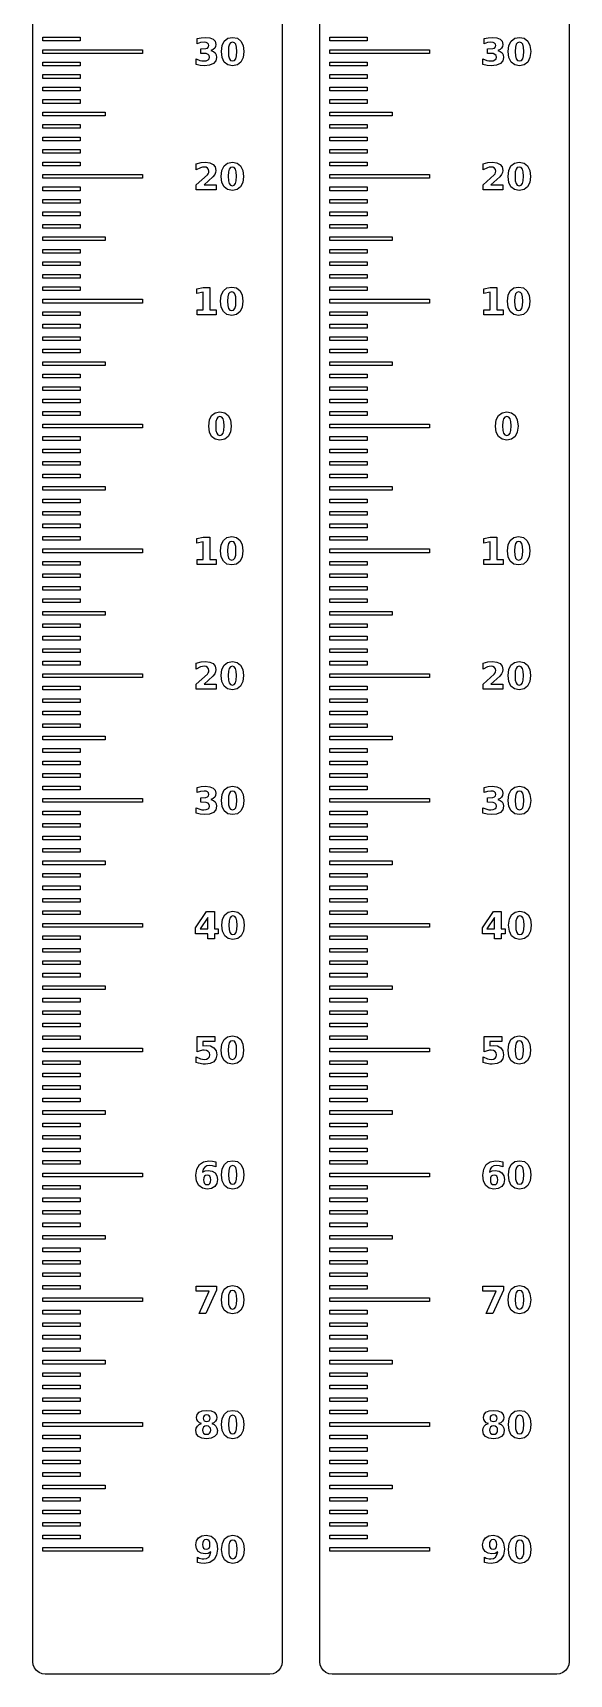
# Model space of a CAD drawing. Header units: millimetres. Extents: x 0 to 280, y 0 to 263.
# Drawn here: x 0 to 43, y 0 to 131.5 of the extents above; entities that cross this region are included whole.
import ezdxf

# ---------------------------------------------------------------- set-up
doc = ezdxf.new("R2010")
doc.units = ezdxf.units.MM
doc.layers.add('CUT', color=1, linetype='Continuous')
doc.layers.add('SCORE', color=3, linetype='Continuous')

msp = doc.modelspace()

# ---------------------------------------------------------------- linework, layer by layer
at = {"layer": 'CUT'}
for points in [[(20, 199), (20, 1), (19.9659, 0.7412), (19.866, 0.5), (19.7071, 0.2929), (19.5, 0.134), (19.2588, 0.0341), (19, 0), (1, 0), (0.7412, 0.0341), (0.5, 0.134), (0.2929, 0.2929), (0.134, 0.5), (0.0341, 0.7412), (0, 1), (0, 199)], [(43, 199), (43, 1), (42.9659, 0.7412), (42.866, 0.5), (42.7071, 0.2929), (42.5, 0.134), (42.2588, 0.0341), (42, 0), (24, 0), (23.7412, 0.0341), (23.5, 0.134), (23.2929, 0.2929), (23.134, 0.5), (23.0341, 0.7412), (23, 1), (23, 199)]]:
    msp.add_lwpolyline(points, dxfattribs=at)
at = {"layer": 'SCORE'}
for points in [[(3.8, 130.85), (0.8, 130.85), (0.8, 131.15), (3.8, 131.15)], [(13.7058, 129.2493), (13.9037, 129.2686), (14.0494, 129.3266), (14.139, 129.4213), (14.1689, 129.5498), (14.1383, 129.6811), (14.0466, 129.7762), (13.895, 129.8338), (13.4597, 129.853), (13.4597, 130.2163), (13.8824, 130.233), (14.0133, 130.2829), (14.0913, 130.3669), (14.1173, 130.4859), (14.092, 130.5973), (14.0161, 130.6804), (13.8943, 130.7321), (13.7306, 130.7493), (13.4555, 130.7184), (13.1784, 130.6279), (13.1784, 131.0409), (13.5094, 131.1112), (13.8319, 131.1346), (14.2043, 131.0996), (14.4694, 130.9945), (14.6283, 130.8194), (14.6813, 130.5735), (14.6559, 130.3991), (14.58, 130.2595), (14.455, 130.1553), (14.2814, 130.0874), (14.4761, 130.0091), (14.6175, 129.8887), (14.704, 129.7282), (14.7328, 129.5291), (14.6705, 129.2429), (14.4834, 129.0346), (14.1775, 128.9077), (13.7573, 128.8654), (13.4194, 128.8926), (13.0847, 128.9741), (13.0847, 129.4091), (13.3987, 129.2896), (13.5536, 129.2594)], [(16.8567, 130.4819), (16.9153, 129.9993), (16.8567, 129.518), (16.6809, 129.1607), (16.3975, 128.9392), (16.0158, 128.8654), (15.633, 128.9392), (15.3492, 129.1607), (15.1734, 129.518), (15.1148, 129.9993), (15.1734, 130.4819), (15.3492, 130.8393), (15.633, 131.0608), (16.0158, 131.1346), (16.3975, 131.0608), (16.6809, 130.8393)], [(16.2736, 129.419), (16.332, 129.6503), (16.3514, 130.004), (16.3322, 130.3534), (16.2745, 130.5815), (16.1714, 130.7073), (16.0158, 130.7493), (15.8603, 130.7073), (15.7566, 130.5815), (15.6982, 130.3534), (15.6788, 130.004), (15.6982, 129.6503), (15.7566, 129.419), (15.8603, 129.2917), (16.0158, 129.2493), (16.1705, 129.2917)], [(26.8, 130.85), (23.8, 130.85), (23.8, 131.15), (26.8, 131.15)], [(36.7058, 129.2493), (36.9037, 129.2686), (37.0494, 129.3266), (37.139, 129.4213), (37.1689, 129.5498), (37.1383, 129.6811), (37.0466, 129.7762), (36.895, 129.8338), (36.4597, 129.853), (36.4597, 130.2163), (36.8824, 130.233), (37.0133, 130.2829), (37.0913, 130.3669), (37.1173, 130.4859), (37.092, 130.5973), (37.0161, 130.6804), (36.8943, 130.7321), (36.7306, 130.7493), (36.4555, 130.7184), (36.1784, 130.6279), (36.1784, 131.0409), (36.5094, 131.1112), (36.8319, 131.1346), (37.2043, 131.0996), (37.4694, 130.9945), (37.6283, 130.8194), (37.6812, 130.5735), (37.6559, 130.3991), (37.58, 130.2595), (37.455, 130.1553), (37.2814, 130.0874), (37.4761, 130.0091), (37.6175, 129.8887), (37.704, 129.7282), (37.7328, 129.5291), (37.6705, 129.2429), (37.4834, 129.0346), (37.1775, 128.9077), (36.7573, 128.8654), (36.4194, 128.8926), (36.0847, 128.9741), (36.0847, 129.4091), (36.3987, 129.2896), (36.5536, 129.2594)], [(39.8567, 130.4819), (39.9153, 129.9993), (39.8567, 129.518), (39.6809, 129.1607), (39.3975, 128.9392), (39.0158, 128.8654), (38.633, 128.9392), (38.3492, 129.1607), (38.1734, 129.518), (38.1148, 129.9993), (38.1734, 130.4819), (38.3492, 130.8393), (38.633, 131.0608), (39.0158, 131.1346), (39.3975, 131.0608), (39.6809, 130.8393)], [(39.2736, 129.419), (39.332, 129.6503), (39.3514, 130.004), (39.3322, 130.3534), (39.2745, 130.5815), (39.1714, 130.7073), (39.0158, 130.7493), (38.8603, 130.7073), (38.7566, 130.5815), (38.6982, 130.3534), (38.6788, 130.004), (38.6982, 129.6503), (38.7566, 129.419), (38.8603, 129.2917), (39.0158, 129.2493), (39.1705, 129.2917)], [(0.8, 129.85), (0.8, 130.15), (8.8, 130.15), (8.8, 129.85)], [(0.8, 128.85), (0.8, 129.15), (3.8, 129.15), (3.8, 128.85)], [(23.8, 129.85), (23.8, 130.15), (31.8, 130.15), (31.8, 129.85)], [(23.8, 128.85), (23.8, 129.15), (26.8, 129.15), (26.8, 128.85)], [(0.8, 127.85), (0.8, 128.15), (3.8, 128.15), (3.8, 127.85)], [(23.8, 127.85), (23.8, 128.15), (26.8, 128.15), (26.8, 127.85)], [(0.8, 126.85), (0.8, 127.15), (3.8, 127.15), (3.8, 126.85)], [(23.8, 126.85), (23.8, 127.15), (26.8, 127.15), (26.8, 126.85)], [(0.8, 125.85), (0.8, 126.15), (3.8, 126.15), (3.8, 125.85)], [(0.8, 124.85), (0.8, 125.15), (5.8, 125.15), (5.8, 124.85)], [(23.8, 125.85), (23.8, 126.15), (26.8, 126.15), (26.8, 125.85)], [(23.8, 124.85), (23.8, 125.15), (28.8, 125.15), (28.8, 124.85)], [(0.8, 123.85), (0.8, 124.15), (3.8, 124.15), (3.8, 123.85)], [(23.8, 123.85), (23.8, 124.15), (26.8, 124.15), (26.8, 123.85)], [(0.8, 122.85), (0.8, 123.15), (3.8, 123.15), (3.8, 122.85)], [(23.8, 122.85), (23.8, 123.15), (26.8, 123.15), (26.8, 122.85)], [(0.8, 121.85), (0.8, 122.15), (3.8, 122.15), (3.8, 121.85)], [(0.8, 121.15), (3.8, 121.15), (3.8, 120.85), (0.8, 120.85)], [(13.1091, 121.0057), (13.4855, 121.1013), (13.8502, 121.1346), (14.1991, 121.0914), (14.4605, 120.9616), (14.6236, 120.7549), (14.678, 120.4798), (14.6549, 120.3071), (14.5856, 120.1465), (14.4424, 119.9659), (13.7302, 119.3224), (14.6925, 119.3224), (14.6925, 118.908), (13.103, 118.908), (13.103, 119.3224), (13.9945, 120.1229), (14.0597, 120.2163), (14.098, 120.3104), (14.1108, 120.408), (14.085, 120.5468), (14.0077, 120.6555), (13.8874, 120.7259), (13.733, 120.7493), (13.5949, 120.7352), (13.4442, 120.693), (13.1091, 120.5252)], [(16.8384, 119.518), (16.6627, 119.1607), (16.3792, 118.9392), (15.9975, 118.8654), (15.6148, 118.9392), (15.3309, 119.1607), (15.1552, 119.518), (15.0966, 119.9993), (15.1552, 120.4819), (15.3309, 120.8393), (15.6148, 121.0608), (15.9975, 121.1346), (16.3792, 121.0608), (16.6627, 120.8393), (16.8384, 120.4819), (16.897, 119.9993)], [(23.8, 121.85), (23.8, 122.15), (26.8, 122.15), (26.8, 121.85)], [(23.8, 121.15), (26.8, 121.15), (26.8, 120.85), (23.8, 120.85)], [(36.1091, 121.0057), (36.4855, 121.1013), (36.8502, 121.1346), (37.1991, 121.0914), (37.4605, 120.9616), (37.6236, 120.7549), (37.678, 120.4798), (37.6549, 120.3071), (37.5856, 120.1465), (37.4424, 119.9659), (36.7302, 119.3224), (37.6925, 119.3224), (37.6925, 118.908), (36.103, 118.908), (36.103, 119.3224), (36.9945, 120.1229), (37.0597, 120.2163), (37.098, 120.3104), (37.1108, 120.408), (37.085, 120.5468), (37.0077, 120.6555), (36.8874, 120.7259), (36.733, 120.7493), (36.5949, 120.7352), (36.4442, 120.693), (36.1091, 120.5252)], [(39.8384, 119.518), (39.6627, 119.1607), (39.3792, 118.9392), (38.9975, 118.8654), (38.6148, 118.9392), (38.3309, 119.1607), (38.1552, 119.518), (38.0966, 119.9993), (38.1552, 120.4819), (38.3309, 120.8393), (38.6148, 121.0608), (38.9975, 121.1346), (39.3792, 121.0608), (39.6627, 120.8393), (39.8384, 120.4819), (39.897, 119.9993)], [(8.8, 120.15), (8.8, 119.85), (0.8, 119.85), (0.8, 120.15)], [(16.3331, 120.004), (16.3139, 120.3534), (16.2563, 120.5815), (16.1531, 120.7073), (15.9975, 120.7493), (15.842, 120.7073), (15.7383, 120.5815), (15.6799, 120.3534), (15.6605, 120.004), (15.6799, 119.6503), (15.7383, 119.419), (15.842, 119.2917), (15.9975, 119.2493), (16.1522, 119.2917), (16.2553, 119.419), (16.3137, 119.6503)], [(31.8, 120.15), (31.8, 119.85), (23.8, 119.85), (23.8, 120.15)], [(39.3331, 120.004), (39.3139, 120.3534), (39.2563, 120.5815), (39.1531, 120.7073), (38.9975, 120.7493), (38.842, 120.7073), (38.7383, 120.5815), (38.6799, 120.3534), (38.6605, 120.004), (38.6799, 119.6503), (38.7383, 119.419), (38.842, 119.2917), (38.9975, 119.2493), (39.1522, 119.2917), (39.2553, 119.419), (39.3137, 119.6503)], [(3.8, 119.15), (3.8, 118.85), (0.8, 118.85), (0.8, 119.15)], [(26.8, 119.15), (26.8, 118.85), (23.8, 118.85), (23.8, 119.15)], [(3.8, 118.15), (3.8, 117.85), (0.8, 117.85), (0.8, 118.15)], [(3.8, 117.15), (3.8, 116.85), (0.8, 116.85), (0.8, 117.15)], [(26.8, 118.15), (26.8, 117.85), (23.8, 117.85), (23.8, 118.15)], [(26.8, 117.15), (26.8, 116.85), (23.8, 116.85), (23.8, 117.15)], [(3.8, 116.15), (3.8, 115.85), (0.8, 115.85), (0.8, 116.15)], [(26.8, 116.15), (26.8, 115.85), (23.8, 115.85), (23.8, 116.15)], [(5.8, 115.15), (5.8, 114.85), (0.8, 114.85), (0.8, 115.15)], [(28.8, 115.15), (28.8, 114.85), (23.8, 114.85), (23.8, 115.15)], [(3.8, 114.15), (3.8, 113.85), (0.8, 113.85), (0.8, 114.15)], [(3.8, 113.15), (3.8, 112.85), (0.8, 112.85), (0.8, 113.15)], [(26.8, 114.15), (26.8, 113.85), (23.8, 113.85), (23.8, 114.15)], [(26.8, 113.15), (26.8, 112.85), (23.8, 112.85), (23.8, 113.15)], [(3.8, 112.15), (3.8, 111.85), (0.8, 111.85), (0.8, 112.15)], [(26.8, 112.15), (26.8, 111.85), (23.8, 111.85), (23.8, 112.15)], [(3.8, 110.85), (0.8, 110.85), (0.8, 111.15), (3.8, 111.15)], [(14.198, 109.2976), (14.6962, 109.2976), (14.6962, 108.908), (13.1667, 108.908), (13.1667, 109.2976), (13.665, 109.2976), (13.665, 110.7113), (13.1536, 110.6059), (13.1536, 110.9898), (13.6617, 111.0952), (14.198, 111.0952)], [(16.3286, 108.9392), (15.9469, 108.8654), (15.5641, 108.9392), (15.2803, 109.1607), (15.1045, 109.518), (15.0459, 109.9993), (15.1045, 110.4819), (15.2803, 110.8393), (15.5641, 111.0608), (15.9469, 111.1346), (16.3286, 111.0608), (16.612, 110.8393), (16.7878, 110.4819), (16.8464, 109.9993), (16.7878, 109.518), (16.612, 109.1607)], [(16.2056, 110.5815), (16.1025, 110.7073), (15.9469, 110.7493), (15.7914, 110.7073), (15.6877, 110.5815), (15.6293, 110.3534), (15.6098, 110.004), (15.6293, 109.6503), (15.6877, 109.419), (15.7914, 109.2917), (15.9469, 109.2493), (16.1016, 109.2917), (16.2047, 109.419), (16.263, 109.6503), (16.2825, 110.004), (16.2633, 110.3534)], [(26.8, 110.85), (23.8, 110.85), (23.8, 111.15), (26.8, 111.15)], [(37.198, 109.2976), (37.6962, 109.2976), (37.6962, 108.908), (36.1667, 108.908), (36.1667, 109.2976), (36.665, 109.2976), (36.665, 110.7113), (36.1536, 110.6059), (36.1536, 110.9898), (36.6617, 111.0952), (37.198, 111.0952)], [(39.3286, 108.9392), (38.9469, 108.8654), (38.5641, 108.9392), (38.2803, 109.1607), (38.1045, 109.518), (38.0459, 109.9993), (38.1045, 110.4819), (38.2803, 110.8393), (38.5641, 111.0608), (38.9469, 111.1346), (39.3286, 111.0608), (39.612, 110.8393), (39.7878, 110.4819), (39.8464, 109.9993), (39.7878, 109.518), (39.612, 109.1607)], [(39.2056, 110.5815), (39.1025, 110.7073), (38.9469, 110.7493), (38.7914, 110.7073), (38.6877, 110.5815), (38.6293, 110.3534), (38.6098, 110.004), (38.6293, 109.6503), (38.6877, 109.419), (38.7914, 109.2917), (38.9469, 109.2493), (39.1016, 109.2917), (39.2047, 109.419), (39.263, 109.6503), (39.2825, 110.004), (39.2633, 110.3534)], [(0.8, 109.85), (0.8, 110.15), (8.8, 110.15), (8.8, 109.85)], [(0.8, 108.85), (0.8, 109.15), (3.8, 109.15), (3.8, 108.85)], [(23.8, 109.85), (23.8, 110.15), (31.8, 110.15), (31.8, 109.85)], [(23.8, 108.85), (23.8, 109.15), (26.8, 109.15), (26.8, 108.85)], [(0.8, 107.85), (0.8, 108.15), (3.8, 108.15), (3.8, 107.85)], [(23.8, 107.85), (23.8, 108.15), (26.8, 108.15), (26.8, 107.85)], [(0.8, 106.85), (0.8, 107.15), (3.8, 107.15), (3.8, 106.85)], [(23.8, 106.85), (23.8, 107.15), (26.8, 107.15), (26.8, 106.85)], [(0.8, 105.85), (0.8, 106.15), (3.8, 106.15), (3.8, 105.85)], [(23.8, 105.85), (23.8, 106.15), (26.8, 106.15), (26.8, 105.85)], [(0.8, 104.85), (0.8, 105.15), (5.8, 105.15), (5.8, 104.85)], [(0.8, 103.85), (0.8, 104.15), (3.8, 104.15), (3.8, 103.85)], [(23.8, 104.85), (23.8, 105.15), (28.8, 105.15), (28.8, 104.85)], [(23.8, 103.85), (23.8, 104.15), (26.8, 104.15), (26.8, 103.85)], [(0.8, 102.85), (0.8, 103.15), (3.8, 103.15), (3.8, 102.85)], [(23.8, 102.85), (23.8, 103.15), (26.8, 103.15), (26.8, 102.85)], [(0.8, 101.85), (0.8, 102.15), (3.8, 102.15), (3.8, 101.85)], [(23.8, 101.85), (23.8, 102.15), (26.8, 102.15), (26.8, 101.85)], [(0.8, 101.15), (3.8, 101.15), (3.8, 100.85), (0.8, 100.85)], [(8.8, 100.15), (8.8, 99.85), (0.8, 99.85), (0.8, 100.15)], [(14.618, 98.9392), (14.3341, 99.1607), (14.1584, 99.518), (14.0998, 99.9993), (14.1584, 100.4819), (14.3341, 100.8393), (14.618, 101.0608), (15.0007, 101.1346), (15.3824, 101.0608), (15.6659, 100.8393), (15.8416, 100.4819), (15.9002, 99.9993), (15.8416, 99.518), (15.6659, 99.1607), (15.3824, 98.9392), (15.0007, 98.8654)], [(15.0007, 100.7493), (14.8452, 100.7073), (14.7415, 100.5815), (14.6831, 100.3534), (14.6637, 100.004), (14.6831, 99.6503), (14.7415, 99.419), (14.8452, 99.2917), (15.0007, 99.2493), (15.1554, 99.2917), (15.2585, 99.419), (15.3169, 99.6503), (15.3363, 100.004), (15.3171, 100.3534), (15.2595, 100.5815), (15.1563, 100.7073)], [(23.8, 101.15), (26.8, 101.15), (26.8, 100.85), (23.8, 100.85)], [(31.8, 100.15), (31.8, 99.85), (23.8, 99.85), (23.8, 100.15)], [(37.618, 98.9392), (37.3341, 99.1607), (37.1584, 99.518), (37.0998, 99.9993), (37.1584, 100.4819), (37.3341, 100.8393), (37.618, 101.0608), (38.0007, 101.1346), (38.3824, 101.0608), (38.6659, 100.8393), (38.8416, 100.4819), (38.9002, 99.9993), (38.8416, 99.518), (38.6659, 99.1607), (38.3824, 98.9392), (38.0007, 98.8654)], [(38.0007, 100.7493), (37.8452, 100.7073), (37.7415, 100.5815), (37.6831, 100.3534), (37.6637, 100.004), (37.6831, 99.6503), (37.7415, 99.419), (37.8452, 99.2917), (38.0007, 99.2493), (38.1554, 99.2917), (38.2585, 99.419), (38.3169, 99.6503), (38.3363, 100.004), (38.3171, 100.3534), (38.2595, 100.5815), (38.1563, 100.7073)], [(3.8, 99.15), (3.8, 98.85), (0.8, 98.85), (0.8, 99.15)], [(26.8, 99.15), (26.8, 98.85), (23.8, 98.85), (23.8, 99.15)], [(3.8, 98.15), (3.8, 97.85), (0.8, 97.85), (0.8, 98.15)], [(26.8, 98.15), (26.8, 97.85), (23.8, 97.85), (23.8, 98.15)], [(3.8, 97.15), (3.8, 96.85), (0.8, 96.85), (0.8, 97.15)], [(3.8, 96.15), (3.8, 95.85), (0.8, 95.85), (0.8, 96.15)], [(26.8, 97.15), (26.8, 96.85), (23.8, 96.85), (23.8, 97.15)], [(26.8, 96.15), (26.8, 95.85), (23.8, 95.85), (23.8, 96.15)], [(5.8, 95.15), (5.8, 94.85), (0.8, 94.85), (0.8, 95.15)], [(28.8, 95.15), (28.8, 94.85), (23.8, 94.85), (23.8, 95.15)], [(3.8, 94.15), (3.8, 93.85), (0.8, 93.85), (0.8, 94.15)], [(26.8, 94.15), (26.8, 93.85), (23.8, 93.85), (23.8, 94.15)], [(3.8, 93.15), (3.8, 92.85), (0.8, 92.85), (0.8, 93.15)], [(3.8, 92.15), (3.8, 91.85), (0.8, 91.85), (0.8, 92.15)], [(26.8, 93.15), (26.8, 92.85), (23.8, 92.85), (23.8, 93.15)], [(26.8, 92.15), (26.8, 91.85), (23.8, 91.85), (23.8, 92.15)], [(3.8, 90.85), (0.8, 90.85), (0.8, 91.15), (3.8, 91.15)], [(13.1667, 89.2976), (13.665, 89.2976), (13.665, 90.7113), (13.1536, 90.6059), (13.1536, 90.9898), (13.6617, 91.0952), (14.198, 91.0952), (14.198, 89.2976), (14.6962, 89.2976), (14.6962, 88.908), (13.1667, 88.908)], [(15.1045, 89.518), (15.0459, 89.9993), (15.1045, 90.4819), (15.2803, 90.8393), (15.5641, 91.0608), (15.9469, 91.1346), (16.3286, 91.0608), (16.612, 90.8393), (16.7878, 90.4819), (16.8464, 89.9993), (16.7878, 89.518), (16.612, 89.1607), (16.3286, 88.9392), (15.9469, 88.8654), (15.5641, 88.9392), (15.2803, 89.1607)], [(15.6877, 90.5815), (15.6293, 90.3534), (15.6098, 90.004), (15.6293, 89.6503), (15.6877, 89.419), (15.7914, 89.2917), (15.9469, 89.2493), (16.1016, 89.2917), (16.2047, 89.419), (16.263, 89.6503), (16.2825, 90.004), (16.2633, 90.3534), (16.2056, 90.5815), (16.1025, 90.7073), (15.9469, 90.7493), (15.7914, 90.7073)], [(26.8, 90.85), (23.8, 90.85), (23.8, 91.15), (26.8, 91.15)], [(36.1667, 89.2976), (36.665, 89.2976), (36.665, 90.7113), (36.1536, 90.6059), (36.1536, 90.9898), (36.6617, 91.0952), (37.198, 91.0952), (37.198, 89.2976), (37.6962, 89.2976), (37.6962, 88.908), (36.1667, 88.908)], [(38.1045, 89.518), (38.0459, 89.9993), (38.1045, 90.4819), (38.2803, 90.8393), (38.5641, 91.0608), (38.9469, 91.1346), (39.3286, 91.0608), (39.612, 90.8393), (39.7878, 90.4819), (39.8464, 89.9993), (39.7878, 89.518), (39.612, 89.1607), (39.3286, 88.9392), (38.9469, 88.8654), (38.5641, 88.9392), (38.2803, 89.1607)], [(38.6877, 90.5815), (38.6293, 90.3534), (38.6098, 90.004), (38.6293, 89.6503), (38.6877, 89.419), (38.7914, 89.2917), (38.9469, 89.2493), (39.1016, 89.2917), (39.2047, 89.419), (39.263, 89.6503), (39.2825, 90.004), (39.2633, 90.3534), (39.2056, 90.5815), (39.1025, 90.7073), (38.9469, 90.7493), (38.7914, 90.7073)], [(0.8, 89.85), (0.8, 90.15), (8.8, 90.15), (8.8, 89.85)], [(23.8, 89.85), (23.8, 90.15), (31.8, 90.15), (31.8, 89.85)], [(0.8, 88.85), (0.8, 89.15), (3.8, 89.15), (3.8, 88.85)], [(0.8, 87.85), (0.8, 88.15), (3.8, 88.15), (3.8, 87.85)], [(23.8, 88.85), (23.8, 89.15), (26.8, 89.15), (26.8, 88.85)], [(23.8, 87.85), (23.8, 88.15), (26.8, 88.15), (26.8, 87.85)], [(0.8, 86.85), (0.8, 87.15), (3.8, 87.15), (3.8, 86.85)], [(23.8, 86.85), (23.8, 87.15), (26.8, 87.15), (26.8, 86.85)], [(0.8, 85.85), (0.8, 86.15), (3.8, 86.15), (3.8, 85.85)], [(23.8, 85.85), (23.8, 86.15), (26.8, 86.15), (26.8, 85.85)], [(0.8, 84.85), (0.8, 85.15), (5.8, 85.15), (5.8, 84.85)], [(23.8, 84.85), (23.8, 85.15), (28.8, 85.15), (28.8, 84.85)], [(0.8, 83.85), (0.8, 84.15), (3.8, 84.15), (3.8, 83.85)], [(0.8, 82.85), (0.8, 83.15), (3.8, 83.15), (3.8, 82.85)], [(23.8, 83.85), (23.8, 84.15), (26.8, 84.15), (26.8, 83.85)], [(23.8, 82.85), (23.8, 83.15), (26.8, 83.15), (26.8, 82.85)], [(0.8, 81.85), (0.8, 82.15), (3.8, 82.15), (3.8, 81.85)], [(23.8, 81.85), (23.8, 82.15), (26.8, 82.15), (26.8, 81.85)], [(0.8, 81.15), (3.8, 81.15), (3.8, 80.85), (0.8, 80.85)], [(14.5856, 80.1465), (14.4424, 79.9659), (13.7302, 79.3224), (14.6925, 79.3224), (14.6925, 78.908), (13.103, 78.908), (13.103, 79.3224), (13.9945, 80.1229), (14.0597, 80.2163), (14.098, 80.3104), (14.1108, 80.408), (14.085, 80.5468), (14.0077, 80.6555), (13.8874, 80.7259), (13.733, 80.7493), (13.5949, 80.7352), (13.4442, 80.693), (13.1091, 80.5252), (13.1091, 81.0057), (13.4855, 81.1013), (13.8502, 81.1346), (14.1991, 81.0914), (14.4605, 80.9616), (14.6236, 80.7549), (14.678, 80.4798), (14.6549, 80.3071)], [(15.1552, 80.4819), (15.3309, 80.8393), (15.6148, 81.0608), (15.9975, 81.1346), (16.3792, 81.0608), (16.6627, 80.8393), (16.8384, 80.4819), (16.897, 79.9993), (16.8384, 79.518), (16.6627, 79.1607), (16.3792, 78.9392), (15.9975, 78.8654), (15.6148, 78.9392), (15.3309, 79.1607), (15.1552, 79.518), (15.0966, 79.9993)], [(15.6605, 80.004), (15.6799, 79.6503), (15.7383, 79.419), (15.842, 79.2917), (15.9975, 79.2493), (16.1522, 79.2917), (16.2553, 79.419), (16.3137, 79.6503), (16.3331, 80.004), (16.3139, 80.3534), (16.2563, 80.5815), (16.1531, 80.7073), (15.9975, 80.7493), (15.842, 80.7073), (15.7383, 80.5815), (15.6799, 80.3534)], [(23.8, 81.15), (26.8, 81.15), (26.8, 80.85), (23.8, 80.85)], [(37.5856, 80.1465), (37.4424, 79.9659), (36.7302, 79.3224), (37.6925, 79.3224), (37.6925, 78.908), (36.103, 78.908), (36.103, 79.3224), (36.9945, 80.1229), (37.0597, 80.2163), (37.098, 80.3104), (37.1108, 80.408), (37.085, 80.5468), (37.0077, 80.6555), (36.8874, 80.7259), (36.733, 80.7493), (36.5949, 80.7352), (36.4442, 80.693), (36.1091, 80.5252), (36.1091, 81.0057), (36.4855, 81.1013), (36.8502, 81.1346), (37.1991, 81.0914), (37.4605, 80.9616), (37.6236, 80.7549), (37.678, 80.4798), (37.6549, 80.3071)], [(38.1552, 80.4819), (38.3309, 80.8393), (38.6148, 81.0608), (38.9975, 81.1346), (39.3792, 81.0608), (39.6627, 80.8393), (39.8384, 80.4819), (39.897, 79.9993), (39.8384, 79.518), (39.6627, 79.1607), (39.3792, 78.9392), (38.9975, 78.8654), (38.6148, 78.9392), (38.3309, 79.1607), (38.1552, 79.518), (38.0966, 79.9993)], [(38.6605, 80.004), (38.6799, 79.6503), (38.7383, 79.419), (38.842, 79.2917), (38.9975, 79.2493), (39.1522, 79.2917), (39.2553, 79.419), (39.3137, 79.6503), (39.3331, 80.004), (39.3139, 80.3534), (39.2563, 80.5815), (39.1531, 80.7073), (38.9975, 80.7493), (38.842, 80.7073), (38.7383, 80.5815), (38.6799, 80.3534)], [(8.8, 80.15), (8.8, 79.85), (0.8, 79.85), (0.8, 80.15)], [(3.8, 79.15), (3.8, 78.85), (0.8, 78.85), (0.8, 79.15)], [(31.8, 80.15), (31.8, 79.85), (23.8, 79.85), (23.8, 80.15)], [(26.8, 79.15), (26.8, 78.85), (23.8, 78.85), (23.8, 79.15)], [(3.8, 78.15), (3.8, 77.85), (0.8, 77.85), (0.8, 78.15)], [(26.8, 78.15), (26.8, 77.85), (23.8, 77.85), (23.8, 78.15)], [(3.8, 77.15), (3.8, 76.85), (0.8, 76.85), (0.8, 77.15)], [(26.8, 77.15), (26.8, 76.85), (23.8, 76.85), (23.8, 77.15)], [(3.8, 76.15), (3.8, 75.85), (0.8, 75.85), (0.8, 76.15)], [(5.8, 75.15), (5.8, 74.85), (0.8, 74.85), (0.8, 75.15)], [(26.8, 76.15), (26.8, 75.85), (23.8, 75.85), (23.8, 76.15)], [(28.8, 75.15), (28.8, 74.85), (23.8, 74.85), (23.8, 75.15)], [(3.8, 74.15), (3.8, 73.85), (0.8, 73.85), (0.8, 74.15)], [(26.8, 74.15), (26.8, 73.85), (23.8, 73.85), (23.8, 74.15)], [(3.8, 73.15), (3.8, 72.85), (0.8, 72.85), (0.8, 73.15)], [(26.8, 73.15), (26.8, 72.85), (23.8, 72.85), (23.8, 73.15)], [(3.8, 72.15), (3.8, 71.85), (0.8, 71.85), (0.8, 72.15)], [(3.8, 70.85), (0.8, 70.85), (0.8, 71.15), (3.8, 71.15)], [(14.0913, 70.3669), (14.1173, 70.4859), (14.092, 70.5973), (14.0161, 70.6804), (13.8943, 70.7321), (13.7306, 70.7493), (13.4555, 70.7184), (13.1784, 70.6279), (13.1784, 71.0409), (13.5094, 71.1112), (13.8319, 71.1346), (14.2043, 71.0996), (14.4694, 70.9945), (14.6283, 70.8194), (14.6813, 70.5735), (14.6559, 70.3991), (14.58, 70.2595), (14.455, 70.1553), (14.2814, 70.0874), (14.4761, 70.0091), (14.6175, 69.8887), (14.704, 69.7282), (14.7328, 69.5291), (14.6705, 69.2429), (14.4834, 69.0346), (14.1775, 68.9077), (13.7573, 68.8654), (13.4194, 68.8926), (13.0847, 68.9741), (13.0847, 69.4091), (13.3987, 69.2896), (13.5536, 69.2594), (13.7058, 69.2493), (13.9037, 69.2686), (14.0494, 69.3266), (14.139, 69.4213), (14.1689, 69.5498), (14.1383, 69.6811), (14.0466, 69.7762), (13.895, 69.8338), (13.4597, 69.853), (13.4597, 70.2163), (13.8824, 70.233), (14.0133, 70.2829)], [(15.633, 71.0608), (16.0158, 71.1346), (16.3975, 71.0608), (16.6809, 70.8393), (16.8567, 70.4819), (16.9153, 69.9993), (16.8567, 69.518), (16.6809, 69.1607), (16.3975, 68.9392), (16.0158, 68.8654), (15.633, 68.9392), (15.3492, 69.1607), (15.1734, 69.518), (15.1148, 69.9993), (15.1734, 70.4819), (15.3492, 70.8393)], [(26.8, 72.15), (26.8, 71.85), (23.8, 71.85), (23.8, 72.15)], [(26.8, 70.85), (23.8, 70.85), (23.8, 71.15), (26.8, 71.15)], [(37.0913, 70.3669), (37.1173, 70.4859), (37.092, 70.5973), (37.0161, 70.6804), (36.8943, 70.7321), (36.7306, 70.7493), (36.4555, 70.7184), (36.1784, 70.6279), (36.1784, 71.0409), (36.5094, 71.1112), (36.8319, 71.1346), (37.2043, 71.0996), (37.4694, 70.9945), (37.6283, 70.8194), (37.6812, 70.5735), (37.6559, 70.3991), (37.58, 70.2595), (37.455, 70.1553), (37.2814, 70.0874), (37.4761, 70.0091), (37.6175, 69.8887), (37.704, 69.7282), (37.7328, 69.5291), (37.6705, 69.2429), (37.4834, 69.0346), (37.1775, 68.9077), (36.7573, 68.8654), (36.4194, 68.8926), (36.0847, 68.9741), (36.0847, 69.4091), (36.3987, 69.2896), (36.5536, 69.2594), (36.7058, 69.2493), (36.9037, 69.2686), (37.0494, 69.3266), (37.139, 69.4213), (37.1689, 69.5498), (37.1383, 69.6811), (37.0466, 69.7762), (36.895, 69.8338), (36.4597, 69.853), (36.4597, 70.2163), (36.8824, 70.233), (37.0133, 70.2829)], [(38.633, 71.0608), (39.0158, 71.1346), (39.3975, 71.0608), (39.6809, 70.8393), (39.8567, 70.4819), (39.9153, 69.9993), (39.8567, 69.518), (39.6809, 69.1607), (39.3975, 68.9392), (39.0158, 68.8654), (38.633, 68.9392), (38.3492, 69.1607), (38.1734, 69.518), (38.1148, 69.9993), (38.1734, 70.4819), (38.3492, 70.8393)], [(0.8, 69.85), (0.8, 70.15), (8.8, 70.15), (8.8, 69.85)], [(15.7566, 69.419), (15.8603, 69.2917), (16.0158, 69.2493), (16.1705, 69.2917), (16.2736, 69.419), (16.332, 69.6503), (16.3514, 70.004), (16.3322, 70.3534), (16.2745, 70.5815), (16.1714, 70.7073), (16.0158, 70.7493), (15.8603, 70.7073), (15.7566, 70.5815), (15.6982, 70.3534), (15.6788, 70.004), (15.6982, 69.6503)], [(23.8, 69.85), (23.8, 70.15), (31.8, 70.15), (31.8, 69.85)], [(38.7566, 69.419), (38.8603, 69.2917), (39.0158, 69.2493), (39.1705, 69.2917), (39.2736, 69.419), (39.332, 69.6503), (39.3514, 70.004), (39.3322, 70.3534), (39.2745, 70.5815), (39.1714, 70.7073), (39.0158, 70.7493), (38.8603, 70.7073), (38.7566, 70.5815), (38.6982, 70.3534), (38.6788, 70.004), (38.6982, 69.6503)], [(0.8, 68.85), (0.8, 69.15), (3.8, 69.15), (3.8, 68.85)], [(23.8, 68.85), (23.8, 69.15), (26.8, 69.15), (26.8, 68.85)], [(0.8, 67.85), (0.8, 68.15), (3.8, 68.15), (3.8, 67.85)], [(0.8, 66.85), (0.8, 67.15), (3.8, 67.15), (3.8, 66.85)], [(23.8, 67.85), (23.8, 68.15), (26.8, 68.15), (26.8, 67.85)], [(23.8, 66.85), (23.8, 67.15), (26.8, 67.15), (26.8, 66.85)], [(0.8, 65.85), (0.8, 66.15), (3.8, 66.15), (3.8, 65.85)], [(23.8, 65.85), (23.8, 66.15), (26.8, 66.15), (26.8, 65.85)], [(0.8, 64.85), (0.8, 65.15), (5.8, 65.15), (5.8, 64.85)], [(23.8, 64.85), (23.8, 65.15), (28.8, 65.15), (28.8, 64.85)], [(0.8, 63.85), (0.8, 64.15), (3.8, 64.15), (3.8, 63.85)], [(0.8, 62.85), (0.8, 63.15), (3.8, 63.15), (3.8, 62.85)], [(23.8, 63.85), (23.8, 64.15), (26.8, 64.15), (26.8, 63.85)], [(23.8, 62.85), (23.8, 63.15), (26.8, 63.15), (26.8, 62.85)], [(0.8, 61.85), (0.8, 62.15), (3.8, 62.15), (3.8, 61.85)], [(23.8, 61.85), (23.8, 62.15), (26.8, 62.15), (26.8, 61.85)], [(0.8, 61.15), (3.8, 61.15), (3.8, 60.85), (0.8, 60.85)], [(14.0213, 58.908), (14.0213, 59.3065), (13.0519, 59.3065), (13.0519, 59.7898), (13.9275, 61.0952), (14.5547, 61.0952), (14.5547, 59.7152), (14.8664, 59.7152), (14.8664, 59.3065), (14.5547, 59.3065), (14.5547, 58.908)], [(13.4034, 59.7152), (14.0213, 59.7152), (14.0213, 60.6307)], [(16.7138, 60.8393), (16.8895, 60.4819), (16.9481, 59.9993), (16.8895, 59.518), (16.7138, 59.1607), (16.4303, 58.9392), (16.0486, 58.8654), (15.6659, 58.9392), (15.382, 59.1607), (15.2063, 59.518), (15.1477, 59.9993), (15.2063, 60.4819), (15.382, 60.8393), (15.6659, 61.0608), (16.0486, 61.1346), (16.4303, 61.0608)], [(16.2033, 59.2917), (16.3064, 59.419), (16.3648, 59.6503), (16.3842, 60.004), (16.365, 60.3534), (16.3073, 60.5815), (16.2042, 60.7073), (16.0486, 60.7493), (15.8931, 60.7073), (15.7894, 60.5815), (15.731, 60.3534), (15.7116, 60.004), (15.731, 59.6503), (15.7894, 59.419), (15.8931, 59.2917), (16.0486, 59.2493)], [(23.8, 61.15), (26.8, 61.15), (26.8, 60.85), (23.8, 60.85)], [(37.0213, 58.908), (37.0213, 59.3065), (36.0519, 59.3065), (36.0519, 59.7898), (36.9275, 61.0952), (37.5547, 61.0952), (37.5547, 59.7152), (37.8664, 59.7152), (37.8664, 59.3065), (37.5547, 59.3065), (37.5547, 58.908)], [(36.4034, 59.7152), (37.0213, 59.7152), (37.0213, 60.6307)], [(39.7137, 60.8393), (39.8895, 60.4819), (39.9481, 59.9993), (39.8895, 59.518), (39.7137, 59.1607), (39.4303, 58.9392), (39.0486, 58.8654), (38.6659, 58.9392), (38.382, 59.1607), (38.2062, 59.518), (38.1477, 59.9993), (38.2062, 60.4819), (38.382, 60.8393), (38.6659, 61.0608), (39.0486, 61.1346), (39.4303, 61.0608)], [(39.2033, 59.2917), (39.3064, 59.419), (39.3648, 59.6503), (39.3842, 60.004), (39.365, 60.3534), (39.3073, 60.5815), (39.2042, 60.7073), (39.0486, 60.7493), (38.8931, 60.7073), (38.7894, 60.5815), (38.731, 60.3534), (38.7116, 60.004), (38.731, 59.6503), (38.7894, 59.419), (38.8931, 59.2917), (39.0486, 59.2493)], [(8.8, 60.15), (8.8, 59.85), (0.8, 59.85), (0.8, 60.15)], [(31.8, 60.15), (31.8, 59.85), (23.8, 59.85), (23.8, 60.15)], [(3.8, 59.15), (3.8, 58.85), (0.8, 58.85), (0.8, 59.15)], [(3.8, 58.15), (3.8, 57.85), (0.8, 57.85), (0.8, 58.15)], [(26.8, 59.15), (26.8, 58.85), (23.8, 58.85), (23.8, 59.15)], [(26.8, 58.15), (26.8, 57.85), (23.8, 57.85), (23.8, 58.15)], [(3.8, 57.15), (3.8, 56.85), (0.8, 56.85), (0.8, 57.15)], [(26.8, 57.15), (26.8, 56.85), (23.8, 56.85), (23.8, 57.15)], [(3.8, 56.15), (3.8, 55.85), (0.8, 55.85), (0.8, 56.15)], [(26.8, 56.15), (26.8, 55.85), (23.8, 55.85), (23.8, 56.15)], [(5.8, 55.15), (5.8, 54.85), (0.8, 54.85), (0.8, 55.15)], [(3.8, 54.15), (3.8, 53.85), (0.8, 53.85), (0.8, 54.15)], [(28.8, 55.15), (28.8, 54.85), (23.8, 54.85), (23.8, 55.15)], [(26.8, 54.15), (26.8, 53.85), (23.8, 53.85), (23.8, 54.15)], [(3.8, 53.15), (3.8, 52.85), (0.8, 52.85), (0.8, 53.15)], [(26.8, 53.15), (26.8, 52.85), (23.8, 52.85), (23.8, 53.15)], [(3.8, 52.15), (3.8, 51.85), (0.8, 51.85), (0.8, 52.15)], [(26.8, 52.15), (26.8, 51.85), (23.8, 51.85), (23.8, 52.15)], [(3.8, 50.85), (0.8, 50.85), (0.8, 51.15), (3.8, 51.15)], [(0.8, 49.85), (0.8, 50.15), (8.8, 50.15), (8.8, 49.85)], [(13.3396, 49.9218), (13.1864, 49.8648), (13.1864, 51.0952), (14.5884, 51.0952), (14.5884, 50.6804), (13.6364, 50.6804), (13.6364, 50.342), (13.9013, 50.379), (14.2568, 50.3289), (14.5237, 50.1788), (14.6907, 49.9394), (14.7464, 49.6215), (14.6858, 49.3054), (14.5041, 49.066), (14.2146, 48.9155), (13.8309, 48.8654), (13.6458, 48.8744), (13.2807, 48.9468), (13.1002, 49.0107), (13.1002, 49.4546), (13.4391, 49.3004), (13.5949, 49.2621), (13.7419, 49.2493), (13.9249, 49.2744), (14.0644, 49.3496), (14.153, 49.4677), (14.1825, 49.6215), (14.153, 49.7761), (14.0644, 49.8938), (13.9249, 49.9687), (13.7419, 49.9937), (13.616, 49.9857)], [(16.8413, 50.4819), (16.8998, 49.9993), (16.8413, 49.518), (16.6655, 49.1607), (16.382, 48.9392), (16.0003, 48.8654), (15.6176, 48.9392), (15.3338, 49.1607), (15.158, 49.518), (15.0994, 49.9993), (15.158, 50.4819), (15.3338, 50.8393), (15.6176, 51.0608), (16.0003, 51.1346), (16.382, 51.0608), (16.6655, 50.8393)], [(16.2581, 49.419), (16.3165, 49.6503), (16.3359, 50.004), (16.3167, 50.3534), (16.2591, 50.5815), (16.1559, 50.7073), (16.0003, 50.7493), (15.8448, 50.7073), (15.7411, 50.5815), (15.6827, 50.3534), (15.6633, 50.004), (15.6827, 49.6503), (15.7411, 49.419), (15.8448, 49.2917), (16.0003, 49.2493), (16.155, 49.2917)], [(26.8, 50.85), (23.8, 50.85), (23.8, 51.15), (26.8, 51.15)], [(23.8, 49.85), (23.8, 50.15), (31.8, 50.15), (31.8, 49.85)], [(36.3396, 49.9218), (36.1864, 49.8648), (36.1864, 51.0952), (37.5884, 51.0952), (37.5884, 50.6804), (36.6364, 50.6804), (36.6364, 50.342), (36.9012, 50.379), (37.2568, 50.3289), (37.5237, 50.1788), (37.6907, 49.9394), (37.7464, 49.6215), (37.6858, 49.3054), (37.5041, 49.066), (37.2146, 48.9155), (36.8309, 48.8654), (36.6458, 48.8744), (36.2807, 48.9468), (36.1002, 49.0107), (36.1002, 49.4546), (36.4391, 49.3004), (36.5949, 49.2621), (36.7419, 49.2493), (36.9249, 49.2744), (37.0644, 49.3496), (37.153, 49.4677), (37.1825, 49.6215), (37.153, 49.7761), (37.0644, 49.8938), (36.9249, 49.9687), (36.7419, 49.9937), (36.616, 49.9857)], [(39.8413, 50.4819), (39.8998, 49.9993), (39.8413, 49.518), (39.6655, 49.1607), (39.382, 48.9392), (39.0003, 48.8654), (38.6176, 48.9392), (38.3338, 49.1607), (38.158, 49.518), (38.0994, 49.9993), (38.158, 50.4819), (38.3338, 50.8393), (38.6176, 51.0608), (39.0003, 51.1346), (39.382, 51.0608), (39.6655, 50.8393)], [(39.2581, 49.419), (39.3165, 49.6503), (39.3359, 50.004), (39.3167, 50.3534), (39.2591, 50.5815), (39.1559, 50.7073), (39.0003, 50.7493), (38.8448, 50.7073), (38.7411, 50.5815), (38.6827, 50.3534), (38.6633, 50.004), (38.6827, 49.6503), (38.7411, 49.419), (38.8448, 49.2917), (39.0003, 49.2493), (39.155, 49.2917)], [(0.8, 48.85), (0.8, 49.15), (3.8, 49.15), (3.8, 48.85)], [(23.8, 48.85), (23.8, 49.15), (26.8, 49.15), (26.8, 48.85)], [(0.8, 47.85), (0.8, 48.15), (3.8, 48.15), (3.8, 47.85)], [(23.8, 47.85), (23.8, 48.15), (26.8, 48.15), (26.8, 47.85)], [(0.8, 46.85), (0.8, 47.15), (3.8, 47.15), (3.8, 46.85)], [(0.8, 45.85), (0.8, 46.15), (3.8, 46.15), (3.8, 45.85)], [(23.8, 46.85), (23.8, 47.15), (26.8, 47.15), (26.8, 46.85)], [(23.8, 45.85), (23.8, 46.15), (26.8, 46.15), (26.8, 45.85)], [(0.8, 44.85), (0.8, 45.15), (5.8, 45.15), (5.8, 44.85)], [(23.8, 44.85), (23.8, 45.15), (28.8, 45.15), (28.8, 44.85)], [(0.8, 43.85), (0.8, 44.15), (3.8, 44.15), (3.8, 43.85)], [(23.8, 43.85), (23.8, 44.15), (26.8, 44.15), (26.8, 43.85)], [(0.8, 42.85), (0.8, 43.15), (3.8, 43.15), (3.8, 42.85)], [(0.8, 41.85), (0.8, 42.15), (3.8, 42.15), (3.8, 41.85)], [(23.8, 42.85), (23.8, 43.15), (26.8, 43.15), (26.8, 42.85)], [(23.8, 41.85), (23.8, 42.15), (26.8, 42.15), (26.8, 41.85)], [(0.8, 41.15), (3.8, 41.15), (3.8, 40.85), (0.8, 40.85)], [(13.7791, 40.6223), (13.6678, 40.4487), (13.6151, 40.2074), (13.8241, 40.3148), (14.0707, 40.3509), (14.3735, 40.3018), (14.6116, 40.1545), (14.766, 39.928), (14.8174, 39.6407), (14.7599, 39.3241), (14.5873, 39.0773), (14.3183, 38.9184), (13.9709, 38.8654), (13.5928, 38.9373), (13.3109, 39.1532), (13.1358, 39.5016), (13.0774, 39.9702), (13.1457, 40.4541), (13.3507, 40.822), (13.6746, 41.0543), (14.0998, 41.1318), (14.3927, 41.1084), (14.674, 41.038), (14.674, 40.6335), (14.4115, 40.731), (14.1715, 40.7624), (13.9475, 40.7274)], [(16.6882, 39.1607), (16.4047, 38.9392), (16.023, 38.8654), (15.6403, 38.9392), (15.3565, 39.1607), (15.1807, 39.518), (15.1221, 39.9993), (15.1807, 40.4819), (15.3565, 40.8393), (15.6403, 41.0608), (16.023, 41.1346), (16.4047, 41.0608), (16.6882, 40.8393), (16.864, 40.4819), (16.9226, 39.9993), (16.864, 39.518)], [(23.8, 41.15), (26.8, 41.15), (26.8, 40.85), (23.8, 40.85)], [(36.7791, 40.6223), (36.6678, 40.4487), (36.6151, 40.2074), (36.8241, 40.3148), (37.0707, 40.3509), (37.3735, 40.3018), (37.6116, 40.1545), (37.766, 39.928), (37.8174, 39.6407), (37.7599, 39.3241), (37.5873, 39.0773), (37.3183, 38.9184), (36.9709, 38.8654), (36.5928, 38.9373), (36.3109, 39.1532), (36.1358, 39.5016), (36.0774, 39.9702), (36.1457, 40.4541), (36.3507, 40.822), (36.6746, 41.0543), (37.0998, 41.1318), (37.3927, 41.1084), (37.674, 41.038), (37.674, 40.6335), (37.4115, 40.731), (37.1715, 40.7624), (36.9475, 40.7274)], [(39.6882, 39.1607), (39.4047, 38.9392), (39.023, 38.8654), (38.6403, 38.9392), (38.3565, 39.1607), (38.1807, 39.518), (38.1221, 39.9993), (38.1807, 40.4819), (38.3565, 40.8393), (38.6403, 41.0608), (39.023, 41.1346), (39.4047, 41.0608), (39.6882, 40.8393), (39.864, 40.4819), (39.9226, 39.9993), (39.864, 39.518)], [(8.8, 40.15), (8.8, 39.85), (0.8, 39.85), (0.8, 40.15)], [(13.977, 39.9876), (13.8473, 39.9636), (13.7548, 39.8915), (13.6992, 39.7717), (13.6807, 39.6037), (13.6992, 39.4359), (13.7548, 39.3159), (13.8473, 39.2441), (13.977, 39.2202), (14.1073, 39.2441), (14.2001, 39.3159), (14.2556, 39.4359), (14.2741, 39.6037), (14.2556, 39.7717), (14.2001, 39.8915), (14.1073, 39.9636)], [(16.3395, 40.3534), (16.2818, 40.5815), (16.1787, 40.7073), (16.023, 40.7493), (15.8675, 40.7073), (15.7638, 40.5815), (15.7055, 40.3534), (15.686, 40.004), (15.7055, 39.6503), (15.7638, 39.419), (15.8675, 39.2917), (16.023, 39.2493), (16.1777, 39.2917), (16.2809, 39.419), (16.3392, 39.6503), (16.3587, 40.004)], [(31.8, 40.15), (31.8, 39.85), (23.8, 39.85), (23.8, 40.15)], [(36.977, 39.9876), (36.8473, 39.9636), (36.7548, 39.8915), (36.6992, 39.7717), (36.6807, 39.6037), (36.6992, 39.4359), (36.7548, 39.3159), (36.8473, 39.2441), (36.977, 39.2202), (37.1073, 39.2441), (37.2001, 39.3159), (37.2556, 39.4359), (37.2741, 39.6037), (37.2556, 39.7717), (37.2001, 39.8915), (37.1073, 39.9636)], [(39.3395, 40.3534), (39.2818, 40.5815), (39.1787, 40.7073), (39.023, 40.7493), (38.8675, 40.7073), (38.7638, 40.5815), (38.7055, 40.3534), (38.686, 40.004), (38.7055, 39.6503), (38.7638, 39.419), (38.8675, 39.2917), (39.023, 39.2493), (39.1777, 39.2917), (39.2809, 39.419), (39.3392, 39.6503), (39.3587, 40.004)], [(3.8, 39.15), (3.8, 38.85), (0.8, 38.85), (0.8, 39.15)], [(3.8, 38.15), (3.8, 37.85), (0.8, 37.85), (0.8, 38.15)], [(26.8, 39.15), (26.8, 38.85), (23.8, 38.85), (23.8, 39.15)], [(26.8, 38.15), (26.8, 37.85), (23.8, 37.85), (23.8, 38.15)], [(3.8, 37.15), (3.8, 36.85), (0.8, 36.85), (0.8, 37.15)], [(26.8, 37.15), (26.8, 36.85), (23.8, 36.85), (23.8, 37.15)], [(3.8, 36.15), (3.8, 35.85), (0.8, 35.85), (0.8, 36.15)], [(26.8, 36.15), (26.8, 35.85), (23.8, 35.85), (23.8, 36.15)], [(5.8, 35.15), (5.8, 34.85), (0.8, 34.85), (0.8, 35.15)], [(28.8, 35.15), (28.8, 34.85), (23.8, 34.85), (23.8, 35.15)], [(3.8, 34.15), (3.8, 33.85), (0.8, 33.85), (0.8, 34.15)], [(3.8, 33.15), (3.8, 32.85), (0.8, 32.85), (0.8, 33.15)], [(26.8, 34.15), (26.8, 33.85), (23.8, 33.85), (23.8, 34.15)], [(26.8, 33.15), (26.8, 32.85), (23.8, 32.85), (23.8, 33.15)], [(3.8, 32.15), (3.8, 31.85), (0.8, 31.85), (0.8, 32.15)], [(26.8, 32.15), (26.8, 31.85), (23.8, 31.85), (23.8, 32.15)], [(3.8, 30.85), (0.8, 30.85), (0.8, 31.15), (3.8, 31.15)], [(13.0847, 30.6804), (13.0847, 31.0952), (14.7328, 31.0952), (14.7328, 30.7774), (13.8802, 28.908), (13.3308, 28.908), (14.138, 30.6804)], [(16.3975, 28.9392), (16.0158, 28.8654), (15.633, 28.9392), (15.3492, 29.1607), (15.1734, 29.518), (15.1148, 29.9993), (15.1734, 30.4819), (15.3492, 30.8393), (15.633, 31.0608), (16.0158, 31.1346), (16.3975, 31.0608), (16.6809, 30.8393), (16.8567, 30.4819), (16.9153, 29.9993), (16.8567, 29.518), (16.6809, 29.1607)], [(16.2745, 30.5815), (16.1714, 30.7073), (16.0158, 30.7493), (15.8603, 30.7073), (15.7566, 30.5815), (15.6982, 30.3534), (15.6788, 30.004), (15.6982, 29.6503), (15.7566, 29.419), (15.8603, 29.2917), (16.0158, 29.2493), (16.1705, 29.2917), (16.2736, 29.419), (16.332, 29.6503), (16.3514, 30.004), (16.3322, 30.3534)], [(26.8, 30.85), (23.8, 30.85), (23.8, 31.15), (26.8, 31.15)], [(36.0847, 30.6804), (36.0847, 31.0952), (37.7328, 31.0952), (37.7328, 30.7774), (36.8802, 28.908), (36.3308, 28.908), (37.138, 30.6804)], [(39.3975, 28.9392), (39.0158, 28.8654), (38.633, 28.9392), (38.3492, 29.1607), (38.1734, 29.518), (38.1148, 29.9993), (38.1734, 30.4819), (38.3492, 30.8393), (38.633, 31.0608), (39.0158, 31.1346), (39.3975, 31.0608), (39.6809, 30.8393), (39.8567, 30.4819), (39.9153, 29.9993), (39.8567, 29.518), (39.6809, 29.1607)], [(39.2745, 30.5815), (39.1714, 30.7073), (39.0158, 30.7493), (38.8603, 30.7073), (38.7566, 30.5815), (38.6982, 30.3534), (38.6788, 30.004), (38.6982, 29.6503), (38.7566, 29.419), (38.8603, 29.2917), (39.0158, 29.2493), (39.1705, 29.2917), (39.2736, 29.419), (39.332, 29.6503), (39.3514, 30.004), (39.3322, 30.3534)], [(0.8, 29.85), (0.8, 30.15), (8.8, 30.15), (8.8, 29.85)], [(0.8, 28.85), (0.8, 29.15), (3.8, 29.15), (3.8, 28.85)], [(23.8, 29.85), (23.8, 30.15), (31.8, 30.15), (31.8, 29.85)], [(23.8, 28.85), (23.8, 29.15), (26.8, 29.15), (26.8, 28.85)], [(0.8, 27.85), (0.8, 28.15), (3.8, 28.15), (3.8, 27.85)], [(23.8, 27.85), (23.8, 28.15), (26.8, 28.15), (26.8, 27.85)], [(0.8, 26.85), (0.8, 27.15), (3.8, 27.15), (3.8, 26.85)], [(23.8, 26.85), (23.8, 27.15), (26.8, 27.15), (26.8, 26.85)], [(0.8, 25.85), (0.8, 26.15), (3.8, 26.15), (3.8, 25.85)], [(0.8, 24.85), (0.8, 25.15), (5.8, 25.15), (5.8, 24.85)], [(23.8, 25.85), (23.8, 26.15), (26.8, 26.15), (26.8, 25.85)], [(23.8, 24.85), (23.8, 25.15), (28.8, 25.15), (28.8, 24.85)], [(0.8, 23.85), (0.8, 24.15), (3.8, 24.15), (3.8, 23.85)], [(23.8, 23.85), (23.8, 24.15), (26.8, 24.15), (26.8, 23.85)], [(0.8, 22.85), (0.8, 23.15), (3.8, 23.15), (3.8, 22.85)], [(23.8, 22.85), (23.8, 23.15), (26.8, 23.15), (26.8, 22.85)], [(0.8, 21.85), (0.8, 22.15), (3.8, 22.15), (3.8, 21.85)], [(0.8, 21.15), (3.8, 21.15), (3.8, 20.85), (0.8, 20.85)], [(13.3305, 20.9893), (13.5855, 21.0983), (13.9371, 21.1346), (14.2864, 21.0985), (14.5404, 20.9902), (14.6954, 20.8125), (14.7471, 20.5679), (14.7217, 20.3971), (14.6454, 20.2571), (14.5193, 20.1488), (14.3445, 20.0724), (14.5398, 19.9918), (14.6805, 19.8727), (14.7656, 19.7163), (14.794, 19.5235), (14.74, 19.2379), (14.5779, 19.0318), (14.3096, 18.907), (13.9371, 18.8654), (13.5632, 18.907), (13.2935, 19.0318), (13.1304, 19.2379), (13.076, 19.5235), (13.1044, 19.7163), (13.1895, 19.8727), (13.3302, 19.9918), (13.5255, 20.0724), (13.3508, 20.1488), (13.2251, 20.2571), (13.1495, 20.3971), (13.1243, 20.5679), (13.1759, 20.8115)], [(15.1821, 19.518), (15.1235, 19.9993), (15.1821, 20.4819), (15.3579, 20.8393), (15.6417, 21.0608), (16.0245, 21.1346), (16.4061, 21.0608), (16.6896, 20.8393), (16.8654, 20.4819), (16.924, 19.9993), (16.8654, 19.518), (16.6896, 19.1607), (16.4061, 18.9392), (16.0245, 18.8654), (15.6417, 18.9392), (15.3579, 19.1607)], [(23.8, 21.85), (23.8, 22.15), (26.8, 22.15), (26.8, 21.85)], [(23.8, 21.15), (26.8, 21.15), (26.8, 20.85), (23.8, 20.85)], [(36.3305, 20.9893), (36.5855, 21.0983), (36.9371, 21.1346), (37.2864, 21.0985), (37.5404, 20.9902), (37.6954, 20.8125), (37.7471, 20.5679), (37.7217, 20.3971), (37.6454, 20.2571), (37.5193, 20.1488), (37.3445, 20.0724), (37.5398, 19.9918), (37.6805, 19.8727), (37.7656, 19.7163), (37.794, 19.5235), (37.74, 19.2379), (37.5779, 19.0318), (37.3096, 18.907), (36.9371, 18.8654), (36.5632, 18.907), (36.2935, 19.0318), (36.1304, 19.2379), (36.076, 19.5235), (36.1044, 19.7163), (36.1895, 19.8727), (36.3302, 19.9918), (36.5255, 20.0724), (36.3508, 20.1488), (36.2251, 20.2571), (36.1495, 20.3971), (36.1243, 20.5679), (36.1759, 20.8115)], [(38.1821, 19.518), (38.1235, 19.9993), (38.1821, 20.4819), (38.3579, 20.8393), (38.6417, 21.0608), (39.0245, 21.1346), (39.4061, 21.0608), (39.6896, 20.8393), (39.8654, 20.4819), (39.924, 19.9993), (39.8654, 19.518), (39.6896, 19.1607), (39.4061, 18.9392), (39.0245, 18.8654), (38.6417, 18.9392), (38.3579, 19.1607)], [(8.8, 20.15), (8.8, 19.85), (0.8, 19.85), (0.8, 20.15)], [(13.6302, 19.4102), (13.6938, 19.3055), (13.7973, 19.2416), (13.9371, 19.2202), (14.0757, 19.2416), (14.1776, 19.3055), (14.2402, 19.4102), (14.261, 19.5526), (14.2402, 19.696), (14.1776, 19.801), (14.0757, 19.8654), (13.9371, 19.8868), (13.7973, 19.8651), (13.6938, 19.8001), (13.6302, 19.6951), (13.609, 19.5526)], [(13.9371, 20.2398), (14.0538, 20.2573), (14.1405, 20.3101), (14.1947, 20.3954), (14.2127, 20.5107), (14.1947, 20.6258), (14.1405, 20.7104), (14.0538, 20.7628), (13.9371, 20.7802), (13.818, 20.7627), (13.7299, 20.7099), (13.6754, 20.625), (13.6573, 20.5107), (13.6754, 20.3954), (13.7299, 20.3101), (13.818, 20.2573)], [(15.7652, 20.5815), (15.7069, 20.3534), (15.6874, 20.004), (15.7069, 19.6503), (15.7652, 19.419), (15.8689, 19.2917), (16.0245, 19.2493), (16.1791, 19.2917), (16.2823, 19.419), (16.3406, 19.6503), (16.3601, 20.004), (16.3409, 20.3534), (16.2832, 20.5815), (16.1801, 20.7073), (16.0245, 20.7493), (15.8689, 20.7073)], [(31.8, 20.15), (31.8, 19.85), (23.8, 19.85), (23.8, 20.15)], [(36.6302, 19.4102), (36.6938, 19.3055), (36.7973, 19.2416), (36.9371, 19.2202), (37.0757, 19.2416), (37.1776, 19.3055), (37.2402, 19.4102), (37.261, 19.5526), (37.2402, 19.696), (37.1776, 19.801), (37.0757, 19.8654), (36.9371, 19.8868), (36.7973, 19.8651), (36.6938, 19.8001), (36.6302, 19.6951), (36.609, 19.5526)], [(36.9371, 20.2398), (37.0538, 20.2573), (37.1405, 20.3101), (37.1947, 20.3954), (37.2127, 20.5107), (37.1947, 20.6258), (37.1405, 20.7104), (37.0538, 20.7628), (36.9371, 20.7802), (36.818, 20.7627), (36.7299, 20.7099), (36.6754, 20.625), (36.6573, 20.5107), (36.6754, 20.3954), (36.7299, 20.3101), (36.818, 20.2573)], [(38.7652, 20.5815), (38.7069, 20.3534), (38.6874, 20.004), (38.7069, 19.6503), (38.7652, 19.419), (38.8689, 19.2917), (39.0245, 19.2493), (39.1791, 19.2917), (39.2823, 19.419), (39.3406, 19.6503), (39.3601, 20.004), (39.3409, 20.3534), (39.2832, 20.5815), (39.1801, 20.7073), (39.0245, 20.7493), (38.8689, 20.7073)], [(3.8, 19.15), (3.8, 18.85), (0.8, 18.85), (0.8, 19.15)], [(26.8, 19.15), (26.8, 18.85), (23.8, 18.85), (23.8, 19.15)], [(3.8, 18.15), (3.8, 17.85), (0.8, 17.85), (0.8, 18.15)], [(3.8, 17.15), (3.8, 16.85), (0.8, 16.85), (0.8, 17.15)], [(26.8, 18.15), (26.8, 17.85), (23.8, 17.85), (23.8, 18.15)], [(26.8, 17.15), (26.8, 16.85), (23.8, 16.85), (23.8, 17.15)], [(3.8, 16.15), (3.8, 15.85), (0.8, 15.85), (0.8, 16.15)], [(26.8, 16.15), (26.8, 15.85), (23.8, 15.85), (23.8, 16.15)], [(5.8, 15.15), (5.8, 14.85), (0.8, 14.85), (0.8, 15.15)], [(28.8, 15.15), (28.8, 14.85), (23.8, 14.85), (23.8, 15.15)], [(3.8, 14.15), (3.8, 13.85), (0.8, 13.85), (0.8, 14.15)], [(3.8, 13.15), (3.8, 12.85), (0.8, 12.85), (0.8, 13.15)], [(26.8, 14.15), (26.8, 13.85), (23.8, 13.85), (23.8, 14.15)], [(26.8, 13.15), (26.8, 12.85), (23.8, 12.85), (23.8, 13.15)], [(3.8, 12.15), (3.8, 11.85), (0.8, 11.85), (0.8, 12.15)], [(26.8, 12.15), (26.8, 11.85), (23.8, 11.85), (23.8, 12.15)], [(3.8, 10.85), (0.8, 10.85), (0.8, 11.15), (3.8, 11.15)], [(13.8091, 9.6435), (13.506, 9.6924), (13.2677, 9.839), (13.1134, 10.0654), (13.062, 10.3537), (13.1193, 10.6718), (13.2912, 10.9195), (13.5594, 11.0787), (13.9057, 11.1318), (14.2853, 11.0596), (14.568, 10.843), (14.7438, 10.495), (14.8024, 10.0274), (14.7339, 9.5432), (14.5282, 9.1752), (14.2035, 8.9429), (13.7768, 8.8654), (13.4824, 8.8884), (13.2073, 8.9563), (13.2073, 9.3609), (13.3389, 9.3055), (13.5871, 9.2426), (13.7079, 9.2348), (13.9322, 9.2697), (14.1007, 9.3745), (14.2124, 9.5484), (14.2662, 9.7898), (14.0538, 9.6801)], [(14.1814, 10.5604), (14.1255, 10.6804), (14.0326, 10.7532), (13.9029, 10.7774), (13.7732, 10.7532), (13.6802, 10.6804), (13.6243, 10.5604), (13.6057, 10.3935), (13.6243, 10.2254), (13.6802, 10.1052), (13.7732, 10.0335), (13.9029, 10.0096), (14.0326, 10.0335), (14.1255, 10.1052), (14.1814, 10.2254), (14.2001, 10.3935)], [(15.1962, 9.518), (15.1376, 9.9993), (15.1962, 10.4819), (15.372, 10.8393), (15.6558, 11.0608), (16.0385, 11.1346), (16.4202, 11.0608), (16.7037, 10.8393), (16.8795, 10.4819), (16.938, 9.9993), (16.8795, 9.518), (16.7037, 9.1607), (16.4202, 8.9392), (16.0385, 8.8654), (15.6558, 8.9392), (15.372, 9.1607)], [(15.7793, 10.5815), (15.7209, 10.3534), (15.7015, 10.004), (15.7209, 9.6503), (15.7793, 9.419), (15.883, 9.2917), (16.0385, 9.2493), (16.1932, 9.2917), (16.2963, 9.419), (16.3547, 9.6503), (16.3741, 10.004), (16.3549, 10.3534), (16.2973, 10.5815), (16.1941, 10.7073), (16.0385, 10.7493), (15.883, 10.7073)], [(26.8, 10.85), (23.8, 10.85), (23.8, 11.15), (26.8, 11.15)], [(36.8091, 9.6435), (36.506, 9.6924), (36.2677, 9.839), (36.1134, 10.0654), (36.062, 10.3537), (36.1193, 10.6718), (36.2912, 10.9195), (36.5594, 11.0787), (36.9057, 11.1318), (37.2853, 11.0596), (37.568, 10.843), (37.7438, 10.495), (37.8024, 10.0274), (37.7339, 9.5432), (37.5282, 9.1752), (37.2035, 8.9429), (36.7768, 8.8654), (36.4824, 8.8884), (36.2073, 8.9563), (36.2073, 9.3609), (36.3389, 9.3055), (36.5871, 9.2426), (36.7079, 9.2348), (36.9322, 9.2697), (37.1007, 9.3745), (37.2124, 9.5484), (37.2662, 9.7898), (37.0538, 9.6801)], [(37.1814, 10.5604), (37.1255, 10.6804), (37.0326, 10.7532), (36.9029, 10.7774), (36.7732, 10.7532), (36.6802, 10.6804), (36.6243, 10.5604), (36.6057, 10.3935), (36.6243, 10.2254), (36.6802, 10.1052), (36.7732, 10.0335), (36.9029, 10.0096), (37.0326, 10.0335), (37.1255, 10.1052), (37.1814, 10.2254), (37.2001, 10.3935)], [(38.1962, 9.518), (38.1376, 9.9993), (38.1962, 10.4819), (38.372, 10.8393), (38.6558, 11.0608), (39.0385, 11.1346), (39.4202, 11.0608), (39.7037, 10.8393), (39.8795, 10.4819), (39.938, 9.9993), (39.8795, 9.518), (39.7037, 9.1607), (39.4202, 8.9392), (39.0385, 8.8654), (38.6558, 8.9392), (38.372, 9.1607)], [(38.7793, 10.5815), (38.7209, 10.3534), (38.7015, 10.004), (38.7209, 9.6503), (38.7793, 9.419), (38.883, 9.2917), (39.0385, 9.2493), (39.1932, 9.2917), (39.2963, 9.419), (39.3547, 9.6503), (39.3741, 10.004), (39.3549, 10.3534), (39.2973, 10.5815), (39.1941, 10.7073), (39.0385, 10.7493), (38.883, 10.7073)], [(8.8, 9.85), (0.8, 9.85), (0.8, 10.15), (8.8, 10.15)], [(31.8, 9.85), (23.8, 9.85), (23.8, 10.15), (31.8, 10.15)]]:
    msp.add_lwpolyline(points, close=True, dxfattribs=at)

doc.saveas('drawing.dxf')
